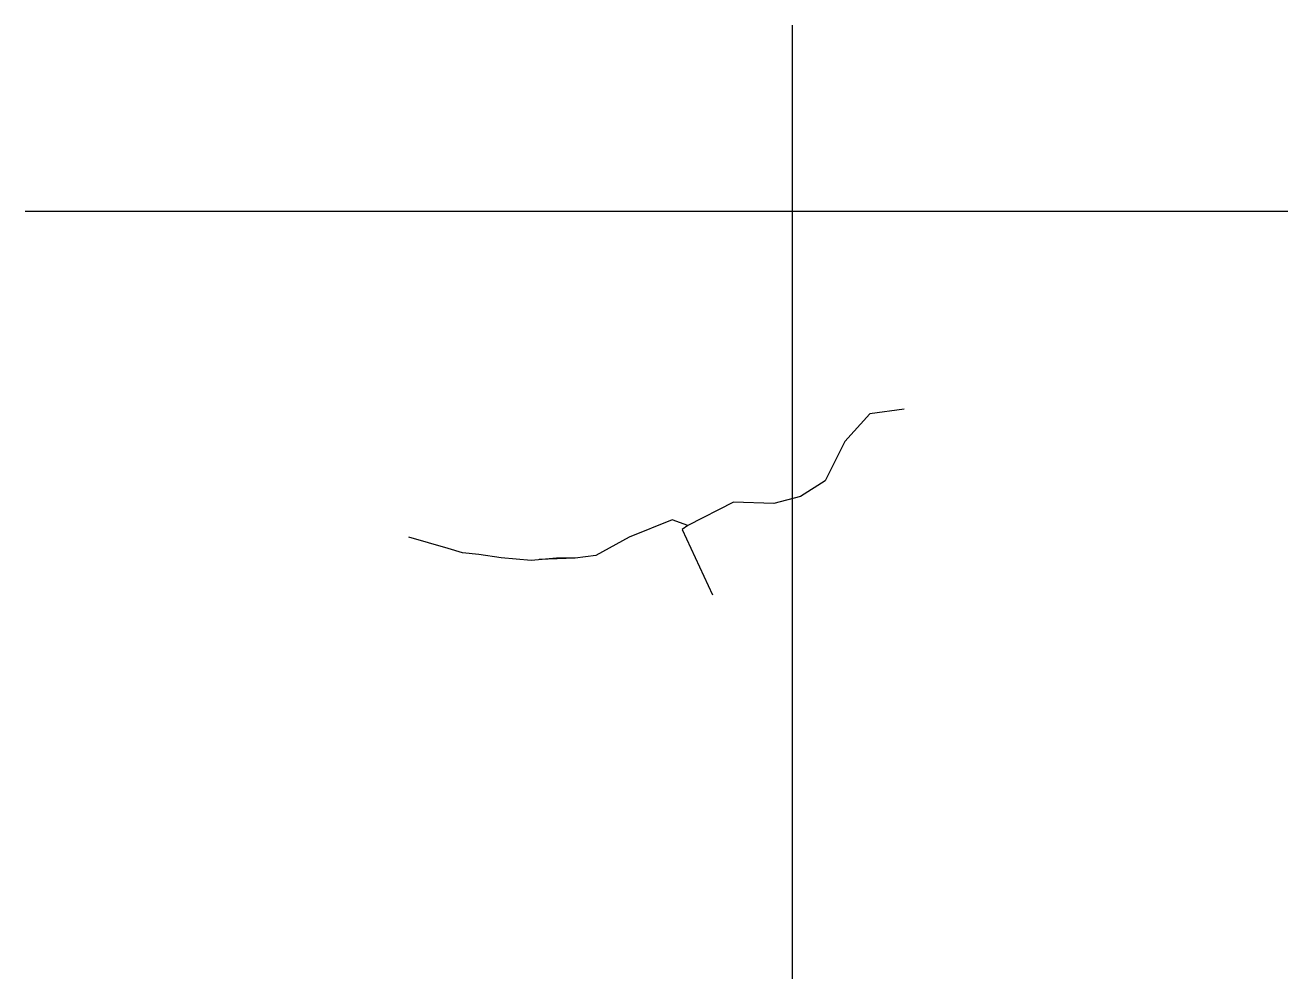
# Model space of a CAD drawing. Extents: x 0 to 165, y 0 to 124.
import ezdxf

# ---------------------------------------------------------------- set-up
doc = ezdxf.new("R2010")
doc.units = 0
doc.layers.add('CentreLine', color=5, linetype='CONTINUOUS')
doc.layers.add('Grid', color=7, linetype='CONTINUOUS')

msp = doc.modelspace()

# ---------------------------------------------------------------- linework, layer by layer
at = {"layer": 'CentreLine'}
for p, q in [((114.55, 74.2), (110.06, 73.57)), ((110.06, 73.57), (106.82, 69.97)), ((106.82, 69.97), (105.63, 67.62)), ((105.63, 67.62), (104.28, 64.84)), ((104.28, 64.84), (101.05, 62.81)), ((101.05, 62.81), (97.58, 61.89)), ((92.29, 62.07), (86.36, 59.05)), ((97.58, 61.89), (92.29, 62.07)), ((84.33, 59.79), (78.7, 57.52)), ((86.36, 59.05), (84.33, 59.79)), ((86.36, 59.05), (85.6, 58.52)), ((85.6, 58.52), (89.57, 50)), ((55.13, 56.03), (50, 57.51)), ((57, 55.46), (55.13, 56.03)), ((78.7, 57.52), (74.36, 55.12)), ((59.14, 55.24), (57, 55.46)), ((62.03, 54.83), (59.14, 55.24)), ((65.93, 54.49), (62.03, 54.83)), ((69.26, 54.78), (65.93, 54.49)), ((71.66, 54.78), (66.98, 54.62)), ((71.66, 54.78), (69.26, 54.78)), ((74.36, 55.12), (71.66, 54.78))]:
    msp.add_line(p, q, dxfattribs=at)
at = {"layer": 'Grid'}
for p, q in [((100, 0), (100, 124.2)), ((0, 100), (164.55, 100))]:
    msp.add_line(p, q, dxfattribs=at)

doc.saveas('drawing.dxf')
